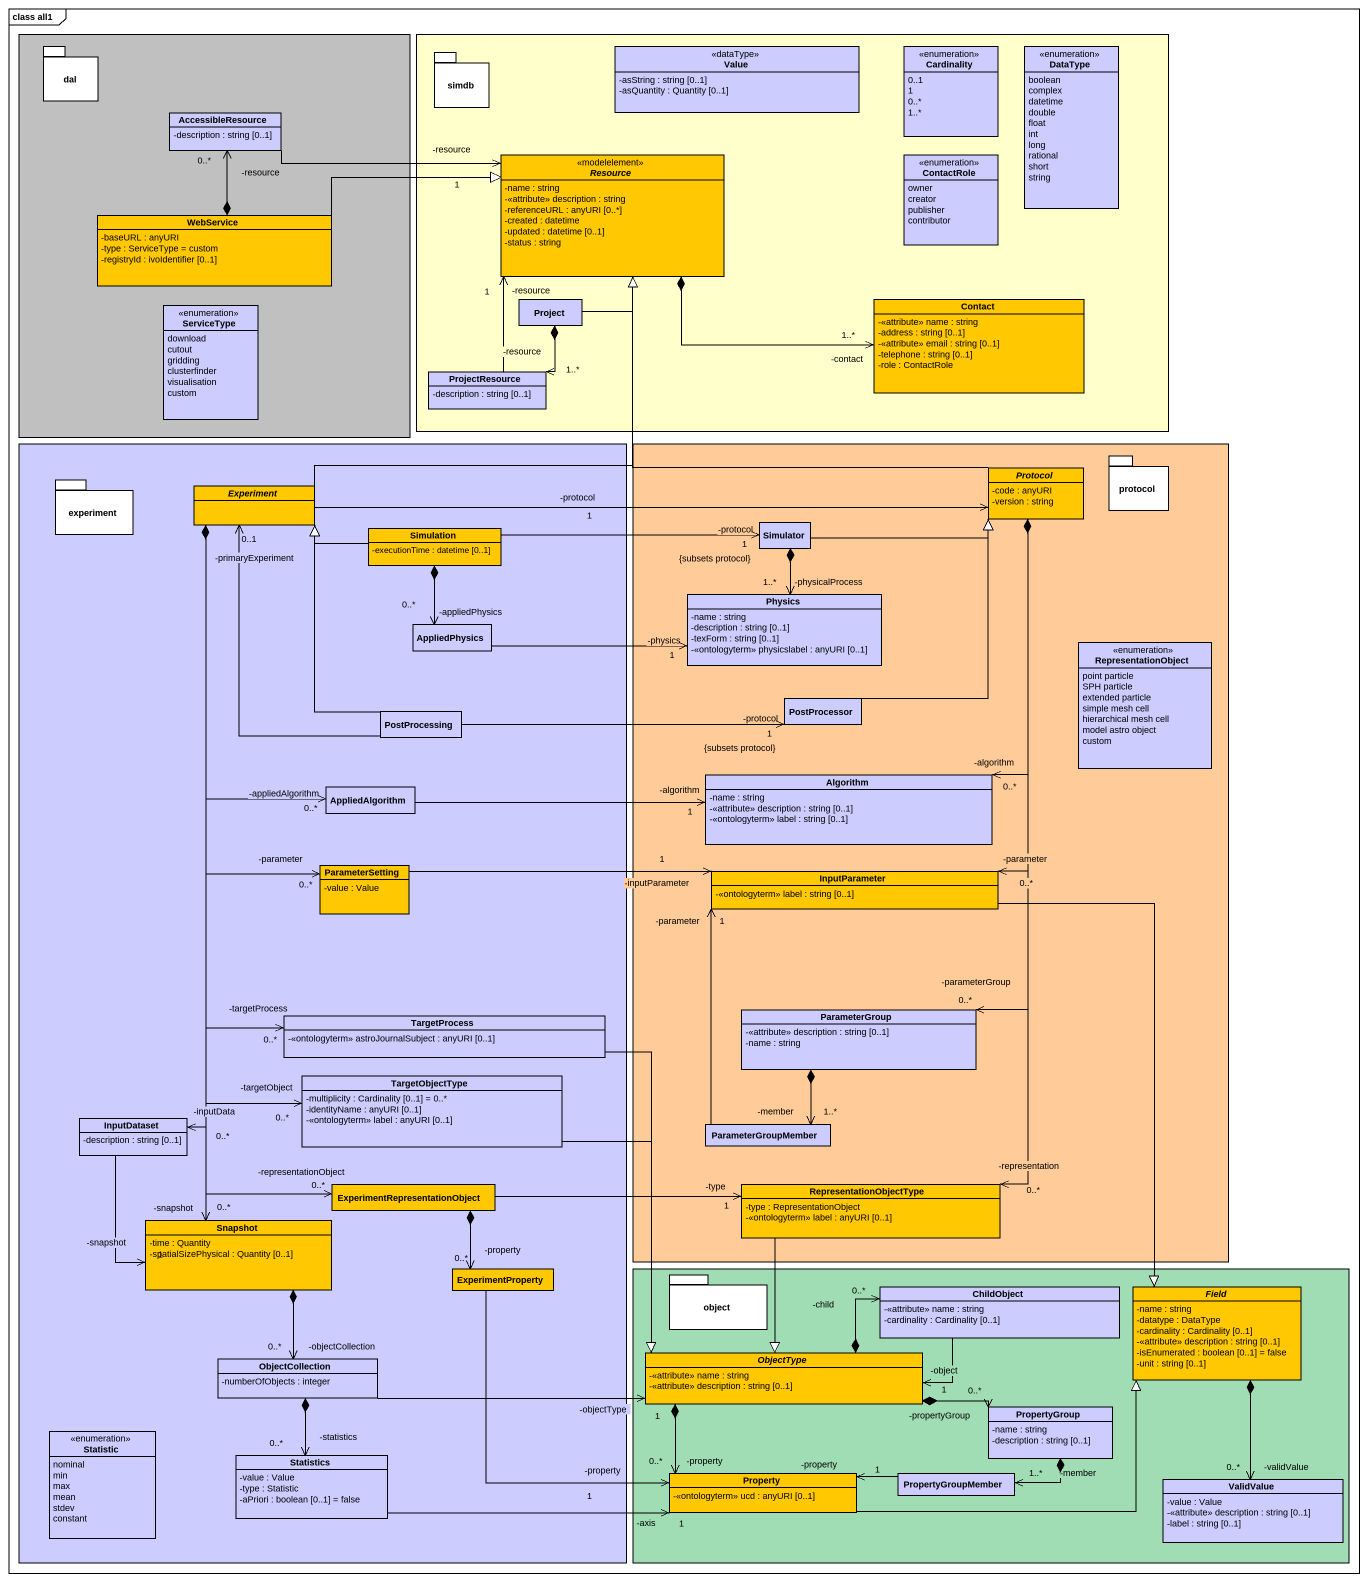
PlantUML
@startuml
mainframe class all1
hide circle
hide empty members
skinparam classAttributeIconSize 0
rectangle " " as rectangle1 #C0C0C0 {
  package dal {
  }
  class AccessibleResource #CCCCFF {
    -description : string [0..1]
  }
  class WebService #FFC800 {
    -baseURL : anyURI
    -type : ServiceType = custom
    -registryId : ivoIdentifier [0..1]
  }
  enum ServiceType #CCCCFF {
    download
    cutout
    gridding
    clusterfinder
    visualisation
    custom
  }
}
rectangle " " as rectangle2 #FFFFCC {
  package simdb {
  }
  class Value <<dataType>> #CCCCFF {
    -asString : string [0..1]
    -asQuantity : Quantity [0..1]
  }
  enum Cardinality #CCCCFF {
    0..1
    1
    0..*
    1..*
  }
  enum DataType #CCCCFF {
    boolean
    complex
    datetime
    double
    float
    int
    long
    rational
    short
    string
  }
  abstract class Resource <<modelelement>> #FFC800 {
    -name : string
    -<<attribute>> description : string
    -referenceURL : anyURI [0..*]
    -created : datetime
    -updated : datetime [0..1]
    -status : string
  }
  enum ContactRole #CCCCFF {
    owner
    creator
    publisher
    contributor
  }
  class Project #CCCCFF
  class Contact #FFC800 {
    -<<attribute>> name : string
    -address : string [0..1]
    -<<attribute>> email : string [0..1]
    -telephone : string [0..1]
    -role : ContactRole
  }
  class ProjectResource #CCCCFF {
    -description : string [0..1]
  }
}
rectangle " " as rectangle3 #CCCCFF {
  package experiment {
  }
  abstract class Experiment #FFC800
  class Simulation #FFC800 {
    -executionTime : datetime [0..1]
  }
  class AppliedPhysics #CCCCFF
  class PostProcessing #CCCCFF
  class AppliedAlgorithm #CCCCFF
  class ParameterSetting #FFC800 {
    -value : Value
  }
  class TargetProcess #CCCCFF {
    -<<ontologyterm>> astroJournalSubject : anyURI [0..1]
  }
  class TargetObjectType #CCCCFF {
    -multiplicity : Cardinality [0..1] = 0..*
    -identityName : anyURI [0..1]
    -<<ontologyterm>> label : anyURI [0..1]
  }
  class InputDataset #CCCCFF {
    -description : string [0..1]
  }
  class "ExperimentRepresentationObject" as ExperimentRepresentationObje #FFC800
  class Snapshot #FFC800 {
    -time : Quantity
    -spatialSizePhysical : Quantity [0..1]
  }
  class ExperimentProperty #FFC800
  class ObjectCollection #CCCCFF {
    -numberOfObjects : integer
  }
  enum Statistic #CCCCFF {
    nominal
    min
    max
    mean
    stdev
    constant
  }
  class Statistics #CCCCFF {
    -value : Value
    -type : Statistic
    -aPriori : boolean [0..1] = false
  }
}
rectangle " " as rectangle4 #FFCC99 {
  package "protocol" as protocol_ {
  }
  abstract class "Protocol" as Protocol_ #FFC800 {
    -code : anyURI
    -version : string
  }
  class Simulator #CCCCFF
  class Physics #CCCCFF {
    -name : string
    -description : string [0..1]
    -texForm : string [0..1]
    -<<ontologyterm>> physicslabel : anyURI [0..1]
  }
  enum RepresentationObject #CCCCFF {
    point particle
    SPH particle
    extended particle
    simple mesh cell
    hierarchical mesh cell
    model astro object
    custom
  }
  class PostProcessor #CCCCFF
  class Algorithm #CCCCFF {
    -name : string
    -<<attribute>> description : string [0..1]
    -<<ontologyterm>> label : string [0..1]
  }
  class InputParameter #FFC800 {
    -<<ontologyterm>> label : string [0..1]
  }
  class ParameterGroup #CCCCFF {
    -<<attribute>> description : string [0..1]
    -name : string
  }
  class ParameterGroupMember #CCCCFF
  class RepresentationObjectType #FFC800 {
    -type : RepresentationObject
    -<<ontologyterm>> label : anyURI [0..1]
  }
}
rectangle " " as rectangle5 #A0DCB4 {
  package "object" as object_ {
  }
  class ChildObject #CCCCFF {
    -<<attribute>> name : string
    -cardinality : Cardinality [0..1]
  }
  abstract class Field #FFC800 {
    -name : string
    -datatype : DataType
    -cardinality : Cardinality [0..1]
    -<<attribute>> description : string [0..1]
    -isEnumerated : boolean [0..1] = false
    -unit : string [0..1]
  }
  abstract class ObjectType #FFC800 {
    -<<attribute>> name : string
    -<<attribute>> description : string [0..1]
  }
  class PropertyGroup #CCCCFF {
    -name : string
    -description : string [0..1]
  }
  class Property #FFC800 {
    -<<ontologyterm>> ucd : anyURI [0..1]
  }
  class PropertyGroupMember #CCCCFF
  class ValidValue #CCCCFF {
    -value : Value
    -<<attribute>> description : string [0..1]
    -label : string [0..1]
  }
}
AccessibleResource -right-> "1\n-resource" Resource
Resource *-right-> "1..*\n-contact" Contact
WebService *-up-> "0..*\n-resource" AccessibleResource
WebService -right-|> Resource
Project -up-|> Resource
Project *--> "1..*\n-resource" ProjectResource
ProjectResource -up-> "1\n-resource" Resource
Experiment -up-|> Resource
Experiment -right-> "1\n-protocol" Protocol_
Experiment *--> "0..*\n-appliedAlgorithm" AppliedAlgorithm
Experiment *--> "0..*\n-parameter" ParameterSetting
Experiment *--> "0..*\n-targetProcess" TargetProcess
Experiment *--> "0..*\n-targetObject" TargetObjectType
Experiment *--> "0..*\n-inputData" InputDataset
Experiment *--> "0..*\n-representationObject" ExperimentRepresentationObje
Experiment *--> "0..*\n-snapshot" Snapshot
Protocol_ -up-|> Resource
Protocol_ *--> "0..*\n-algorithm" Algorithm
Protocol_ *--> "0..*\n-parameter" InputParameter
Protocol_ *--> "0..*\n-parameterGroup" ParameterGroup
Protocol_ *--> "0..*\n-representation" RepresentationObjectType
Simulation -left-|> Experiment
Simulation -right-> "1\n-protocol\n{subsets protocol}" Simulator
Simulation *--> "0..*\n-appliedPhysics" AppliedPhysics
Simulator -right-|> Protocol_
Simulator *--> "1..*\n-physicalProcess" Physics
AppliedPhysics -right-> "1\n-physics" Physics
PostProcessing -up-|> Experiment
PostProcessing -up-> "0..1\n-primaryExperiment" Experiment
PostProcessing -right-> "1\n-protocol\n{subsets protocol}" PostProcessor
PostProcessor -up-|> Protocol_
AppliedAlgorithm -right-> "1\n-algorithm" Algorithm
ParameterSetting -right-> "1\n-inputParameter" InputParameter
InputParameter --|> Field
TargetProcess --|> ObjectType
ParameterGroup *--> "1..*\n-member" ParameterGroupMember
TargetObjectType --|> ObjectType
InputDataset --> "1\n-snapshot" Snapshot
ParameterGroupMember -up-> "1\n-parameter" InputParameter
ExperimentRepresentationObje -right-> "1\n-type" RepresentationObjectType
ExperimentRepresentationObje *--> "0..*\n-property" ExperimentProperty
RepresentationObjectType --|> ObjectType
Snapshot *--> "0..*\n-objectCollection" ObjectCollection
ExperimentProperty --> "1\n-property" Property
ChildObject -left-> "1\n-object" ObjectType
Field *--> "0..*\n-validValue" ValidValue
ObjectCollection -right-> "1\n-objectType" ObjectType
ObjectCollection *--> "0..*\n-statistics" Statistics
ObjectType *-right-> "0..*\n-child" ChildObject
ObjectType *-right-> "0..*\n-propertyGroup" PropertyGroup
ObjectType *--> "0..*\n-property" Property
PropertyGroup *-left-> "1..*\n-member" PropertyGroupMember
Statistics -right-> "1\n-axis" Property
Property -right-|> Field
PropertyGroupMember -left-> "1\n-property" Property
@enduml
